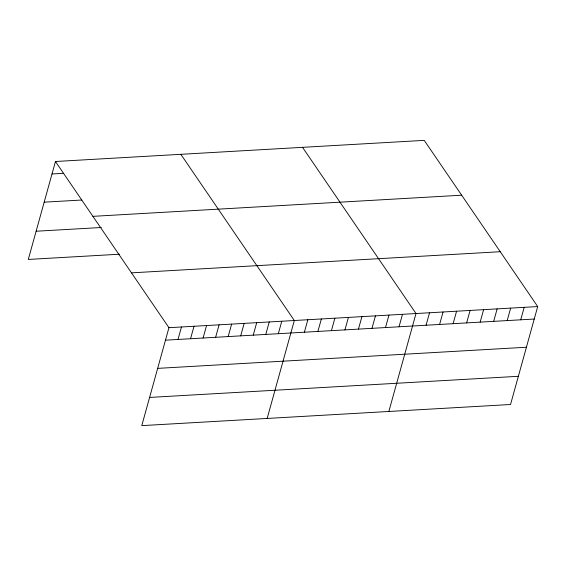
<?xml version="1.0" encoding="UTF-8"?>
<svg xmlns="http://www.w3.org/2000/svg" width="566" height="566" viewBox="0 0 566 566"><rect width="100%" height="100%" fill="white"/><g stroke="black" fill="none" stroke-linecap="round" stroke-linejoin="round"><path stroke-width="0.85" d="M55.461 161.501L168.937 327.7L141.776 425.632L510.539 404.499L537.7 306.56L424.224 140.368L55.461 161.501L28.3 259.44L119.412 254.219M178.014 339.451L181.474 326.978M190.551 338.73L194.011 326.264M203.095 338.015L206.555 325.542M215.632 337.294L219.092 324.82M228.169 336.579L231.628 324.106M240.706 335.857L244.165 323.384M253.243 335.143L256.702 322.67M265.779 334.421L269.239 321.948M278.323 333.699L281.776 321.233M267.159 418.451L294.32 320.512L180.837 154.313M304.381 332.207L307.84 319.733M317.901 331.435L321.361 318.962M331.421 330.657L334.881 318.184M344.942 329.886L348.401 317.413M358.462 329.108L361.922 316.635M371.982 328.337L375.442 315.863M385.51 327.558L388.962 315.085M399.03 326.787L402.49 314.314M388.849 411.475L416.01 313.536L302.534 147.337M426.071 325.231L429.53 312.765M439.591 324.46L443.051 311.986M453.111 323.681L456.571 311.215M466.632 322.91L470.091 310.437M480.159 322.132L483.612 309.659M493.679 321.361L497.139 308.887M507.2 320.582L510.659 308.109M520.72 319.811L524.18 307.338M52.001 173.974L63.703 173.302M44.183 202.175L81.794 200.017M92.909 216.346L461.672 195.206M36.125 231.232L101.321 227.497M131.489 272.854L500.252 251.714M168.937 327.7L537.7 306.56M165.477 340.173L534.24 319.033M157.659 368.374L526.422 347.241M149.601 397.431L518.364 376.298"/></g></svg>
